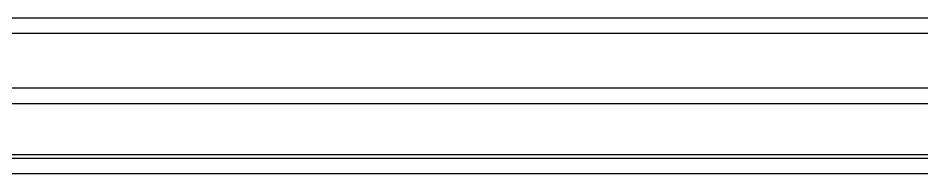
# Model space of a CAD drawing. Extents: x 185 to 567, y -69 to 170.
# Drawn here: x 404.92 to 406.577, y -45.121 to -44.836 of the extents above; entities that cross this region are included whole.
import ezdxf

# ---------------------------------------------------------------- set-up
doc = ezdxf.new("R2010")
doc.units = 0
doc.header["$LTSCALE"] = 0.25
doc.header["$MEASUREMENT"] = 0
doc.layers.add('A-ELV', color=2, linetype='CONTINUOUS')
doc.layers.add('A-groves', color=8, linetype='CONTINUOUS')

msp = doc.modelspace()

# ---------------------------------------------------------------- linework, layer by layer
at = {"layer": 'A-ELV'}
for p, q in [((417.1982, -44.8357, -0.0001), (394.3808, -44.8357, -0.0001)), ((417.1982, -44.8642, -0.0001), (394.3808, -44.8642, -0.0001)), ((417.1982, -44.9642, -0.0001), (394.3808, -44.9642, -0.0001)), ((417.1982, -44.9928, -0.0001), (394.3808, -44.9928, -0.0001)), ((417.1982, -45.0928, -0.0001), (394.3808, -45.0928, -0.0001)), ((417.1982, -45.1214, -0.0001), (394.3808, -45.1214, -0.0001))]:
    msp.add_line(p, q, dxfattribs=at)
at = {"layer": 'A-groves'}
msp.add_line((401.5122, -45.0857, 0), (411.9922, -45.0857, 0), dxfattribs=at)

doc.saveas('drawing.dxf')
